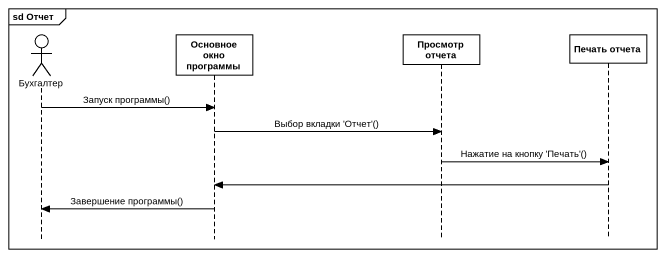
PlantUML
@startuml
mainframe sd Отчет
hide footbox
actor Бухгалтер
participant "Основное окно программы" as Основное_окно_программы
participant "Просмотр отчета" as Просмотр_отчета
participant "Печать отчета" as Печать_отчета

Бухгалтер -> Основное_окно_программы : Запуск программы()
Основное_окно_программы -> Просмотр_отчета : Выбор вкладки 'Отчет'()
Просмотр_отчета -> Печать_отчета : Нажатие на кнопку 'Печать'()
Печать_отчета -> Основное_окно_программы
Основное_окно_программы -> Бухгалтер : Завершение программы()
@enduml
